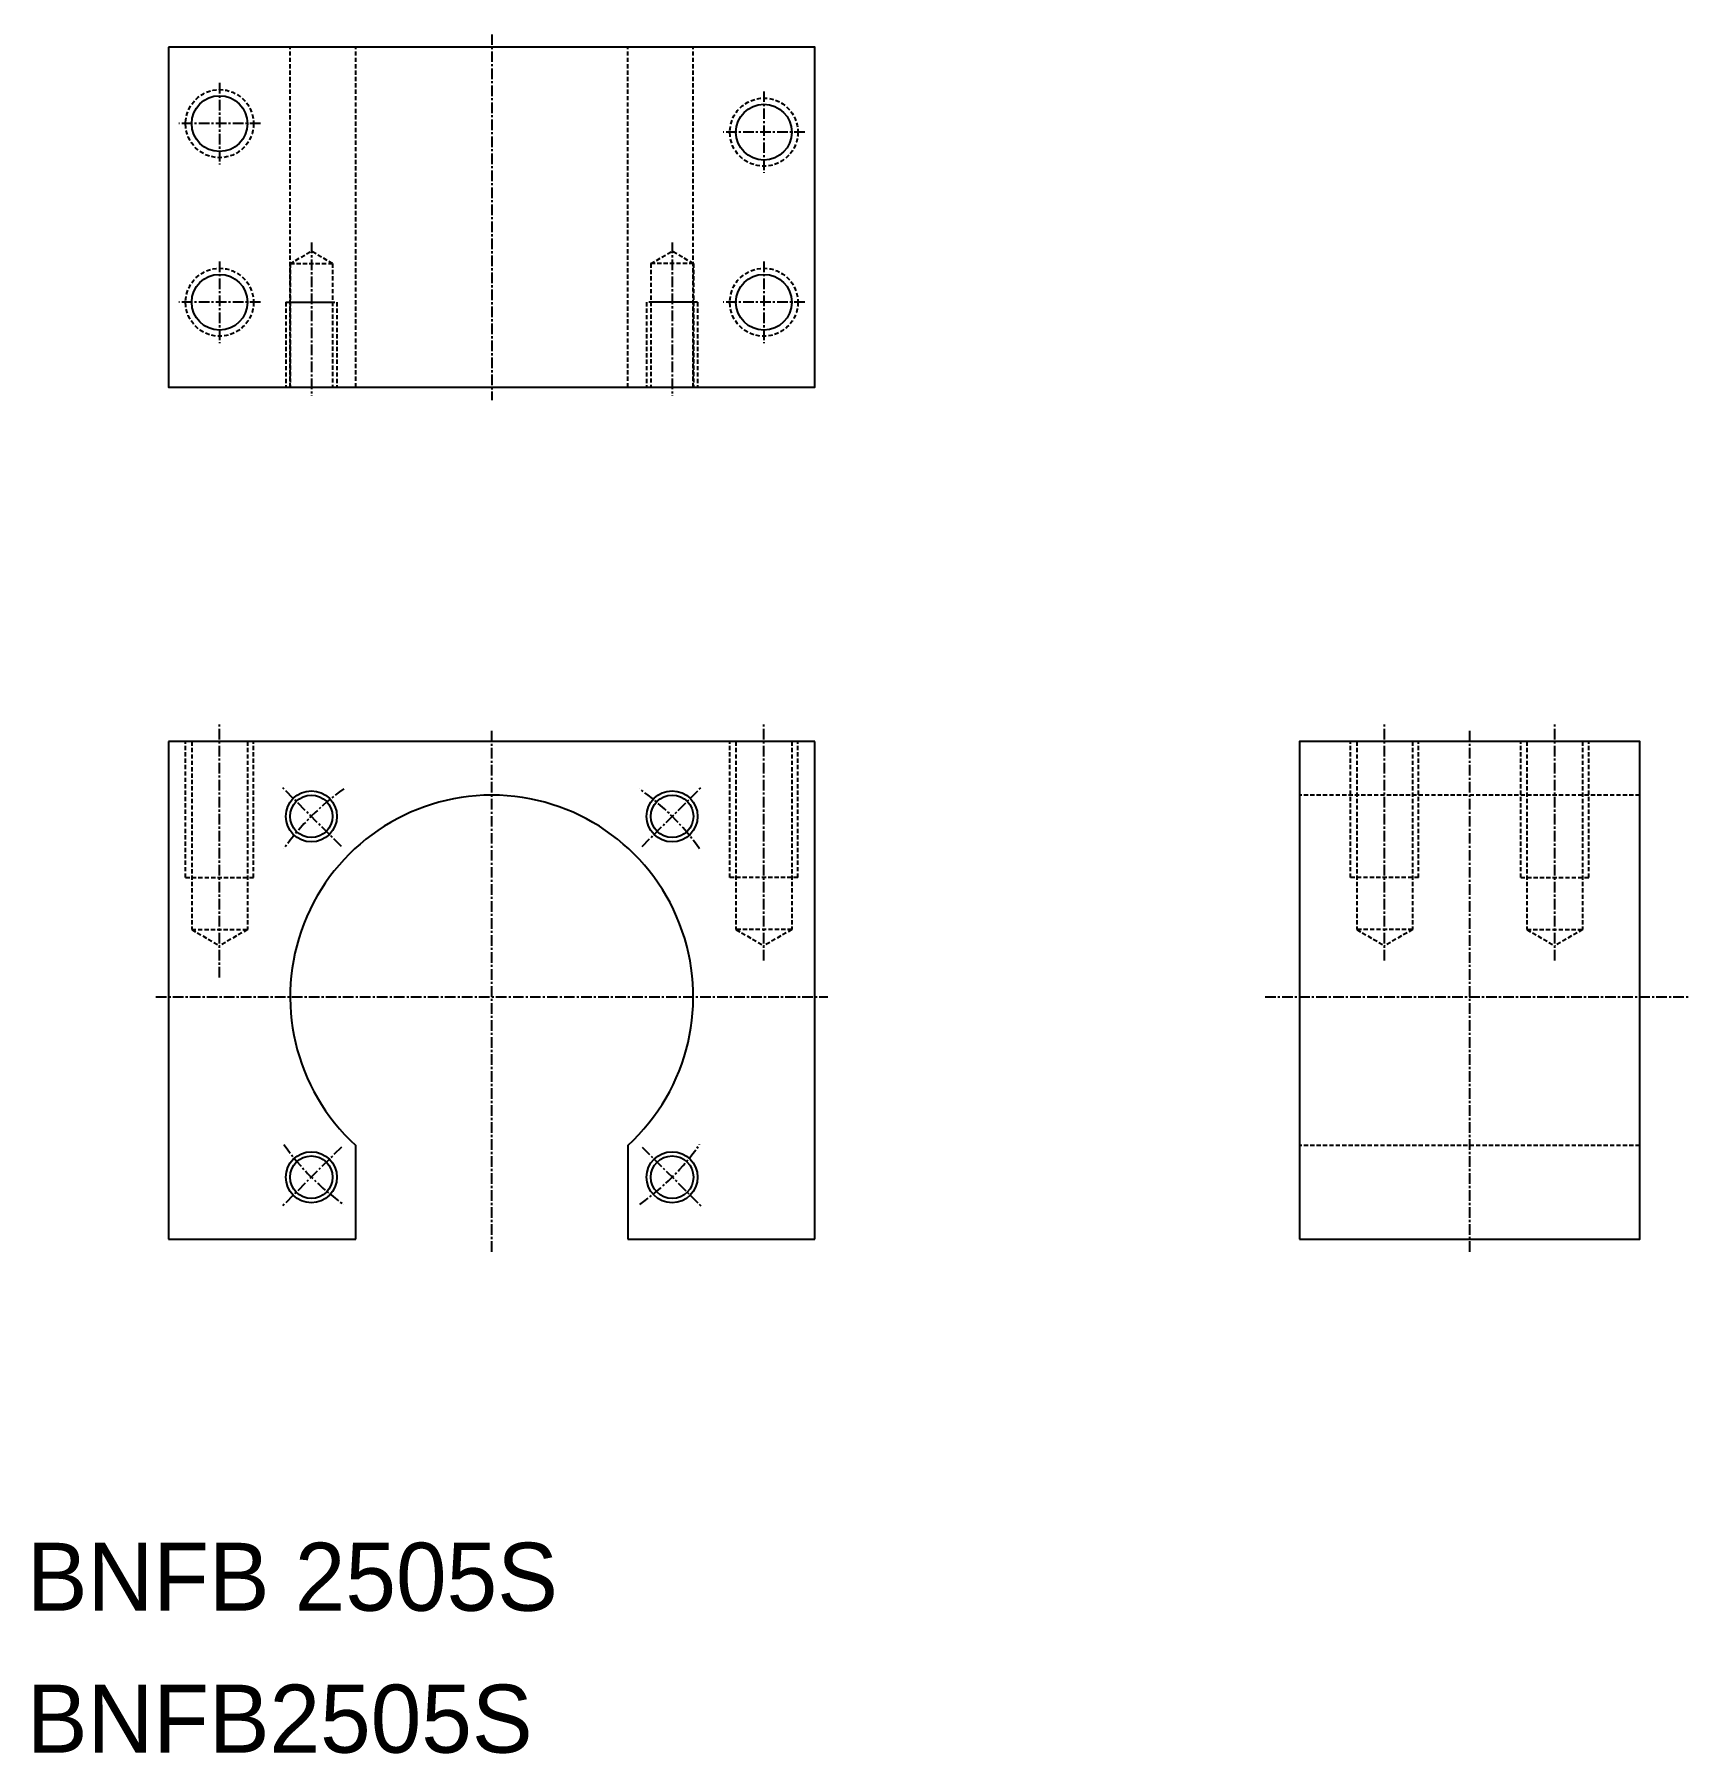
# Model space of a CAD drawing. Extents: x 7 to 201, y 10 to 212.
import ezdxf

# ---------------------------------------------------------------- set-up
doc = ezdxf.new("R2010")
doc.units = 0
doc.linetypes.add('CENTER', pattern=[2, 1.25, -0.25, 0.25, -0.25])
doc.linetypes.add('DASHED', pattern=[0.75, 0.5, -0.25])
doc.layers.get('0').update_dxf_attribs({"linetype": 'CONTINUOUS'})
doc.layers.add('CENTER', color=1, linetype='CENTER')

msp = doc.modelspace()

# ---------------------------------------------------------------- linework, layer by layer
at = {"color": 3, "linetype": 'DASHED'}
for p, q in [((36.66, 170.78), (36.66, 210.78)), ((44.36, 170.78), (44.36, 210.78)), ((76.36, 170.78), (76.36, 210.78)), ((84.06, 170.78), (84.06, 210.78)), ((36.65, 185.33), (39.15, 186.78)), ((41.65, 185.33), (39.15, 186.78)), ((79.07, 185.33), (81.57, 186.78)), ((84.07, 185.33), (81.57, 186.78)), ((36.65, 185.33), (36.65, 170.78)), ((36.65, 185.33), (41.65, 185.33)), ((41.65, 185.33), (41.65, 170.78)), ((79.07, 185.33), (79.07, 170.78)), ((84.07, 185.33), (79.07, 185.33)), ((84.07, 185.33), (84.07, 170.78)), ((36.15, 180.78), (36.15, 170.78)), ((36.15, 180.78), (42.15, 180.78)), ((36.65, 180.78), (41.65, 180.78)), ((42.15, 180.78), (42.15, 170.78)), ((78.57, 180.78), (78.57, 170.78)), ((84.57, 180.78), (78.57, 180.78)), ((84.07, 180.78), (79.07, 180.78)), ((84.57, 180.78), (84.57, 170.78)), ((24.36, 113.12), (24.36, 129.12)), ((25.08, 129.12), (25.08, 107.01)), ((31.64, 129.12), (31.64, 107.01)), ((32.36, 113.12), (32.36, 129.12)), ((88.36, 113.12), (88.36, 129.12)), ((89.08, 129.12), (89.08, 107.01)), ((95.64, 129.12), (95.64, 107.01)), ((96.36, 113.12), (96.36, 129.12)), ((161.35, 113.12), (161.35, 129.12)), ((162.07, 129.12), (162.07, 107.01)), ((168.63, 129.12), (168.63, 107.01)), ((169.35, 113.12), (169.35, 129.12)), ((181.35, 113.12), (181.35, 129.12)), ((182.07, 129.12), (182.07, 107.01)), ((188.63, 129.12), (188.63, 107.01)), ((189.35, 113.12), (189.35, 129.12)), ((195.35, 122.82), (155.35, 122.82)), ((24.36, 113.12), (32.36, 113.12)), ((96.36, 113.12), (88.36, 113.12)), ((169.35, 113.12), (161.35, 113.12)), ((181.35, 113.12), (189.35, 113.12)), ((25.08, 107.01), (31.64, 107.01)), ((25.08, 107.01), (28.36, 105.12)), ((31.64, 107.01), (28.36, 105.12)), ((89.08, 107.01), (92.36, 105.12)), ((95.64, 107.01), (89.08, 107.01)), ((95.64, 107.01), (92.36, 105.12)), ((162.07, 107.01), (165.35, 105.12)), ((168.63, 107.01), (162.07, 107.01)), ((168.63, 107.01), (165.35, 105.12)), ((182.07, 107.01), (188.63, 107.01)), ((182.07, 107.01), (185.35, 105.12)), ((188.63, 107.01), (185.35, 105.12)), ((195.35, 81.63), (155.35, 81.63))]:
    msp.add_line(p, q, dxfattribs=at)
at = {"color": 7, "linetype": 'CONTINUOUS'}
for p, q in [((98.36, 129.12), (22.36, 129.12)), ((22.36, 129.12), (22.36, 70.62)), ((98.36, 70.62), (98.36, 129.12)), ((44.36, 70.62), (44.36, 81.63)), ((76.36, 81.63), (76.36, 70.62)), ((22.36, 70.62), (44.36, 70.62)), ((76.36, 70.62), (98.36, 70.62))]:
    msp.add_line(p, q, dxfattribs=at)
for points in [[(22.36, 210.78), (22.36, 170.78), (98.36, 170.78), (98.36, 210.78)], [(155.35, 70.62), (195.35, 70.62), (195.35, 129.12), (155.35, 129.12)]]:
    msp.add_lwpolyline(points, close=True, dxfattribs=at)
at = {"color": 3, "linetype": 'DASHED'}
for centre in [(28.36, 201.78), (92.36, 200.78), (28.36, 180.78), (92.36, 180.78)]:
    msp.add_circle(centre, 4, dxfattribs=at)
at = {"color": 7, "linetype": 'CONTINUOUS'}
for centre, radius in [((28.36, 201.78), 3.28), ((92.36, 200.78), 3.28), ((28.36, 180.78), 3.28), ((92.36, 180.78), 3.28), ((39.15, 120.33), 2.5), ((81.57, 120.33), 2.5), ((39.15, 77.9), 2.5), ((81.57, 77.9), 2.5)]:
    msp.add_circle(centre, radius, dxfattribs=at)
at = {"color": 3, "linetype": 'CONTINUOUS'}
for centre in [(39.15, 120.33), (81.57, 120.33), (39.15, 77.9), (81.57, 77.9)]:
    msp.add_circle(centre, 3, dxfattribs=at)
at = {"color": 7, "linetype": 'CONTINUOUS'}
msp.add_arc((60.36, 99.12), 23.7, 312.4623, 227.5377, dxfattribs=at)
at = {"layer": 'CENTER', "color": 1, "linetype": 'CENTER'}
for p, q in [((60.36, 212.28), (60.36, 169.28)), ((28.36, 206.58), (28.36, 196.98)), ((92.36, 205.58), (92.36, 195.98)), ((33.16, 201.78), (23.56, 201.78)), ((97.16, 200.78), (87.56, 200.78)), ((39.15, 187.8), (39.15, 169.78)), ((81.57, 187.8), (81.57, 169.78)), ((28.36, 185.58), (28.36, 175.98)), ((92.36, 185.58), (92.36, 175.98)), ((33.16, 180.78), (23.56, 180.78)), ((97.16, 180.78), (87.56, 180.78)), ((28.36, 101.38), (28.36, 131.37)), ((60.36, 69.12), (60.36, 130.62)), ((92.36, 103.38), (92.36, 131.37)), ((165.35, 103.38), (165.35, 131.37)), ((175.35, 69.12), (175.35, 130.62)), ((185.35, 103.38), (185.35, 131.37)), ((42.68, 116.79), (35.61, 123.86)), ((78.04, 116.79), (85.11, 123.86)), ((20.86, 99.12), (99.86, 99.12)), ((151.29, 99.12), (201.21, 99.12)), ((42.68, 81.44), (35.61, 74.37)), ((78.04, 81.44), (85.11, 74.37))]:
    msp.add_line(p, q, dxfattribs=at)
for start, end in [(125.4396, 144.5604), (35.4396, 54.5604), (215.4396, 234.5604), (305.4396, 324.5604)]:
    msp.add_arc((60.36, 99.12), 30, start, end, dxfattribs=at)

# ---------------------------------------------------------------- texts
at = {"color": 7, "linetype": 'CONTINUOUS'}
for s, p in [('BNFB 2505S', (5.7, 26.92)), ('BNFB2505S', (5.7, 10.23))]:
    msp.add_text(s, height=8, dxfattribs=at).set_placement(p)

doc.saveas('drawing.dxf')
